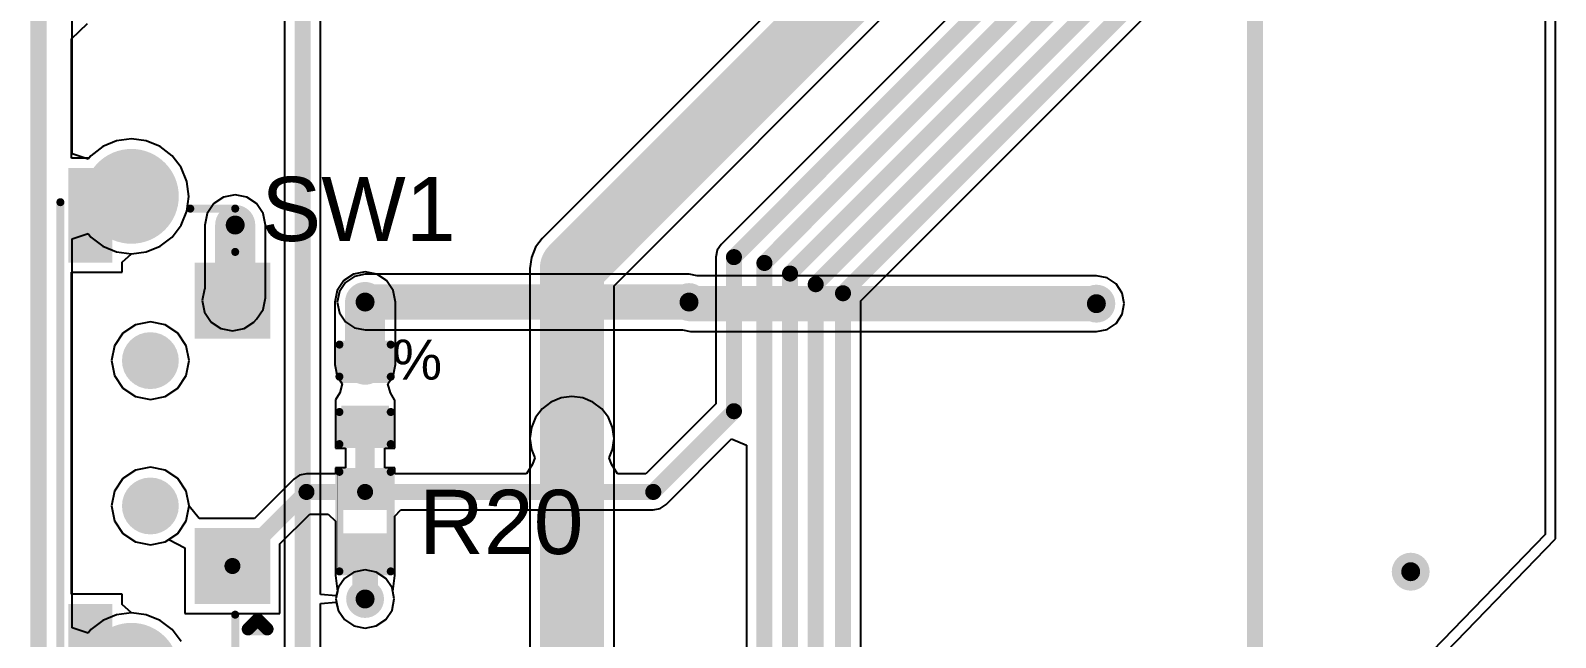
# Model space of a CAD drawing. Header units: millimetres. Extents: x -0.15 to 3.79, y -0.54 to 3.26.
# Drawn here: x -0.153 to 0.798, y 0.812 to 1.19 of the extents above; entities that cross this region are included whole.
import ezdxf

# ---------------------------------------------------------------- set-up
doc = ezdxf.new("R2010")
doc.units = ezdxf.units.MM
doc.header["$MEASUREMENT"] = 0
for name, color, linetype in [('BottomLayer', 5, 'Continuous'), ('BottomSolder', 6, 'Continuous'), ('Mechanical1', 6, 'Continuous'), ('Mechanical2', 216, 'Continuous'), ('MultiLayer', 9, 'Continuous'), ('PadHoleLayer', 156, 'Continuous'), ('TopLayer', 1, 'Continuous'), ('TopOverlay', 2, 'Continuous'), ('TopPaste', 8, 'Continuous'), ('TopSolder', 216, 'Continuous'), ('ViaHoleLayer', 16, 'Continuous')]:
    doc.layers.add(name, color=color, linetype=linetype)
doc.styles.add('Arial', font='', dxfattribs={"height": 0.2})
doc.styles.get('Arial').set_extended_font_data('Arial')

# ---------------------------------------------------------------- blocks, each defined once
blk = doc.blocks.new('YTS_B003_2A_78')
at = {"layer": 'BottomLayer'}
h = blk.add_hatch(color=5, dxfattribs=at)
edge = h.paths.add_edge_path()
edge.add_arc((-0.14764, 0.0187), 0.02953, 0, 360)
h = blk.add_hatch(color=5, dxfattribs=at)
edge = h.paths.add_edge_path()
edge.add_arc((0.14764, 0.0187), 0.02953, 0, 360)
at = {"layer": 'BottomSolder'}
h = blk.add_hatch(color=6, dxfattribs=at)
edge = h.paths.add_edge_path()
edge.add_arc((-0.14764, 0.0187), 0.01575, 0, 360)
h = blk.add_hatch(color=6, dxfattribs=at)
edge = h.paths.add_edge_path()
edge.add_arc((0.14764, 0.0187), 0.01575, 0, 360)
h = blk.add_hatch(color=6, dxfattribs=at)
edge = h.paths.add_edge_path()
edge.add_arc((-0.04528, 0.00689), 0.01772, 0, 360)
h = blk.add_hatch(color=6, dxfattribs=at)
edge = h.paths.add_edge_path()
edge.add_arc((0.04528, 0.00689), 0.01772, 0, 360)
at = {"layer": 'MultiLayer'}
h = blk.add_hatch(color=9, dxfattribs=at)
edge = h.paths.add_edge_path()
edge.add_arc((-0.14764, 0.0187), 0.02953, 0, 360)
h = blk.add_hatch(color=9, dxfattribs=at)
edge = h.paths.add_edge_path()
edge.add_arc((0.14764, 0.0187), 0.02953, 0, 360)
at = {"layer": 'PadHoleLayer'}
h = blk.add_hatch(color=156, dxfattribs=at)
edge = h.paths.add_edge_path()
edge.add_arc((-0.14764, 0.0187), 0.01575, 0, 360)
h = blk.add_hatch(color=156, dxfattribs=at)
edge = h.paths.add_edge_path()
edge.add_arc((0.14764, 0.0187), 0.01575, 0, 360)
h = blk.add_hatch(color=156, dxfattribs=at)
edge = h.paths.add_edge_path()
edge.add_arc((-0.04528, 0.00689), 0.01772, 0, 360)
h = blk.add_hatch(color=156, dxfattribs=at)
edge = h.paths.add_edge_path()
edge.add_arc((0.04528, 0.00689), 0.01772, 0, 360)
at = {"layer": 'TopLayer'}
for points in [[(-0.16535, 0.05807), (-0.1063, 0.05807), (-0.1063, 0.03051), (-0.16535, 0.03051)], [(0.1063, 0.05807), (0.16535, 0.05807), (0.16535, 0.03051), (0.1063, 0.03051)], [(-0.05906, -0.06791), (-0.1063, -0.06791), (-0.1063, -0.02067), (-0.05906, -0.02067)], [(0.05906, -0.02067), (0.1063, -0.02067), (0.1063, -0.06791), (0.05906, -0.06791)]]:
    blk.add_hatch(color=1, dxfattribs=at).paths.add_polyline_path(points)
h = blk.add_hatch(color=1, dxfattribs=at)
edge = h.paths.add_edge_path()
edge.add_arc((-0.14764, 0.0187), 0.02953, 0, 360)
h = blk.add_hatch(color=1, dxfattribs=at)
edge = h.paths.add_edge_path()
edge.add_arc((0.14764, 0.0187), 0.02953, 0, 360)
at = {"layer": 'TopPaste'}
for points in [[(-0.16535, 0.05807), (-0.1063, 0.05807), (-0.1063, 0.03051), (-0.16535, 0.03051)], [(0.1063, 0.05807), (0.16535, 0.05807), (0.16535, 0.03051), (0.1063, 0.03051)], [(-0.05906, -0.06791), (-0.1063, -0.06791), (-0.1063, -0.02067), (-0.05906, -0.02067)], [(0.05906, -0.02067), (0.1063, -0.02067), (0.1063, -0.06791), (0.05906, -0.06791)]]:
    blk.add_hatch(color=8, dxfattribs=at).paths.add_polyline_path(points)
at = {"layer": 'TopSolder'}
for points in [[(-0.16535, 0.05807), (-0.1063, 0.05807), (-0.1063, 0.03051), (-0.16535, 0.03051)], [(0.1063, 0.05807), (0.16535, 0.05807), (0.16535, 0.03051), (0.1063, 0.03051)], [(-0.05906, -0.06791), (-0.1063, -0.06791), (-0.1063, -0.02067), (-0.05906, -0.02067)], [(0.05906, -0.02067), (0.1063, -0.02067), (0.1063, -0.06791), (0.05906, -0.06791)]]:
    blk.add_hatch(color=216, dxfattribs=at).paths.add_polyline_path(points)
h = blk.add_hatch(color=216, dxfattribs=at)
edge = h.paths.add_edge_path()
edge.add_arc((-0.14764, 0.0187), 0.01575, 0, 360)
h = blk.add_hatch(color=216, dxfattribs=at)
edge = h.paths.add_edge_path()
edge.add_arc((0.14764, 0.0187), 0.01575, 0, 360)
h = blk.add_hatch(color=216, dxfattribs=at)
edge = h.paths.add_edge_path()
edge.add_arc((-0.04528, 0.00689), 0.01772, 0, 360)
h = blk.add_hatch(color=216, dxfattribs=at)
edge = h.paths.add_edge_path()
edge.add_arc((0.04528, 0.00689), 0.01772, 0, 360)
at = {"layer": 'TopOverlay'}
for points, const_width in [([(-0.145, 0.063), (0.144, 0.063)], 0.005), ([(-0.14, -0.018), (-0.14, -0.046)], 0.005), ([(0.14, -0.018), (0.14, -0.046)], 0.005), ([(-0.14, -0.046), (-0.113, -0.046)], 0.005), ([(0.113, -0.046), (0.14, -0.046)], 0.005), ([(-0.122, -0.054), (-0.116, -0.06)], 0.00787), ([(-0.122, -0.054), (-0.122, -0.066)], 0.00787), ([(-0.116, -0.06), (-0.122, -0.066)], 0.00787)]:
    blk.add_lwpolyline(points, dxfattribs=dict(at, const_width=const_width))
for points, const_width in [([(-0.14625, 0.063, 1), (-0.14375, 0.063, 1)], 0.0025), ([(0.14275, 0.063, 1), (0.14525, 0.063, 1)], 0.0025), ([(-0.14125, -0.018, 1), (-0.13875, -0.018, 1)], 0.0025), ([(0.13875, -0.018, 1), (0.14125, -0.018, 1)], 0.0025), ([(-0.14125, -0.046, 1), (-0.13875, -0.046, 1)], 0.0025), ([(-0.14125, -0.046, 1), (-0.13875, -0.046, 1)], 0.0025), ([(-0.11425, -0.046, 1), (-0.11175, -0.046, 1)], 0.0025), ([(0.11175, -0.046, 1), (0.11425, -0.046, 1)], 0.0025), ([(0.13875, -0.046, 1), (0.14125, -0.046, 1)], 0.0025), ([(0.13875, -0.046, 1), (0.14125, -0.046, 1)], 0.0025), ([(-0.12397, -0.054, 1), (-0.12003, -0.054, 1)], 0.00394), ([(-0.12397, -0.054, 1), (-0.12003, -0.054, 1)], 0.00394), ([(-0.11797, -0.06, 1), (-0.11403, -0.06, 1)], 0.00394), ([(-0.11797, -0.06, 1), (-0.11403, -0.06, 1)], 0.00394), ([(-0.12397, -0.066, 1), (-0.12003, -0.066, 1)], 0.00394), ([(-0.12397, -0.066, 1), (-0.12003, -0.066, 1)], 0.00394)]:
    blk.add_lwpolyline(points, format="xyb", close=True, dxfattribs=dict(at, const_width=const_width))
blk = doc.blocks.new('R___0402_90')
at = {"layer": 'TopLayer'}
for points in [[(-0.0275, -0.0125), (-0.0275, 0.0125), (-0.0095, 0.0125), (-0.0095, -0.0125)], [(0.0095, -0.0125), (0.0095, 0.0125), (0.0275, 0.0125), (0.0275, -0.0125)]]:
    blk.add_hatch(color=1, dxfattribs=at).paths.add_polyline_path(points)
at = {"layer": 'TopPaste'}
for points in [[(-0.0275, -0.0125), (-0.0275, 0.0125), (-0.0095, 0.0125), (-0.0095, -0.0125)], [(0.0095, -0.0125), (0.0095, 0.0125), (0.0275, 0.0125), (0.0275, -0.0125)]]:
    blk.add_hatch(color=8, dxfattribs=at).paths.add_polyline_path(points)
at = {"layer": 'TopSolder'}
for points in [[(-0.02967, -0.01467), (-0.02967, 0.01467), (-0.00733, 0.01467), (-0.00733, -0.01467)], [(0.00733, -0.01467), (0.00733, 0.01467), (0.02967, 0.01467), (0.02967, -0.01467)]]:
    blk.add_hatch(color=216, dxfattribs=at).paths.add_polyline_path(points)
at = {"layer": 'TopOverlay'}
for points, const_width in [([(-0.031, -0.016), (-0.031, 0.016)], 0.005), ([(0.031, 0.016), (-0.031, 0.016)], 0.005), ([(0.031, -0.016), (0.031, 0.016)], 0.005), ([(0.031, -0.016), (-0.031, -0.016)], 0.005), ([(0.032, -0.017), (-0.032, -0.017)], 0.000127)]:
    blk.add_lwpolyline(points, dxfattribs=dict(at, const_width=const_width))
for points, const_width in [([(-0.03225, 0.016, 1), (-0.02975, 0.016, 1)], 0.0025), ([(-0.03225, 0.016, 1), (-0.02975, 0.016, 1)], 0.0025), ([(0.02975, 0.016, 1), (0.03225, 0.016, 1)], 0.0025), ([(0.02975, 0.016, 1), (0.03225, 0.016, 1)], 0.0025), ([(-0.03225, -0.016, 1), (-0.02975, -0.016, 1)], 0.0025), ([(-0.03225, -0.016, 1), (-0.02975, -0.016, 1)], 0.0025), ([(-0.03203, -0.017, 1), (-0.03197, -0.017, 1)], 0.0000635), ([(0.02975, -0.016, 1), (0.03225, -0.016, 1)], 0.0025), ([(0.02975, -0.016, 1), (0.03225, -0.016, 1)], 0.0025), ([(0.03197, -0.017, 1), (0.03203, -0.017, 1)], 0.0000635)]:
    blk.add_lwpolyline(points, format="xyb", close=True, dxfattribs=dict(at, const_width=const_width))
blk = doc.blocks.new('C___0402_158')
at = {"layer": 'TopLayer'}
for points in [[(-0.0275, -0.0125), (-0.0275, 0.0125), (-0.0095, 0.0125), (-0.0095, -0.0125)], [(0.0095, -0.0125), (0.0095, 0.0125), (0.0275, 0.0125), (0.0275, -0.0125)]]:
    blk.add_hatch(color=1, dxfattribs=at).paths.add_polyline_path(points)
at = {"layer": 'TopPaste'}
for points in [[(-0.0275, -0.0125), (-0.0275, 0.0125), (-0.0095, 0.0125), (-0.0095, -0.0125)], [(0.0095, -0.0125), (0.0095, 0.0125), (0.0275, 0.0125), (0.0275, -0.0125)]]:
    blk.add_hatch(color=8, dxfattribs=at).paths.add_polyline_path(points)
at = {"layer": 'TopSolder'}
for points in [[(-0.02986, -0.01486), (-0.02986, 0.01486), (-0.00714, 0.01486), (-0.00714, -0.01486)], [(0.00714, -0.01486), (0.00714, 0.01486), (0.02986, 0.01486), (0.02986, -0.01486)]]:
    blk.add_hatch(color=216, dxfattribs=at).paths.add_polyline_path(points)
at = {"layer": 'TopOverlay', "const_width": 0.005}
for points in [[(-0.031, 0.016), (-0.031, -0.016)], [(-0.031, 0.016), (-0.011, 0.016)], [(0.011, 0.016), (0.031, 0.016)], [(0.031, 0.016), (0.031, -0.016)], [(-0.031, -0.016), (-0.011, -0.016)], [(0.011, -0.016), (0.031, -0.016)]]:
    blk.add_lwpolyline(points, dxfattribs=at)
at = {"layer": 'TopOverlay', "const_width": 0.0025}
for points in [[(-0.03225, 0.016, 1), (-0.02975, 0.016, 1)], [(-0.03225, 0.016, 1), (-0.02975, 0.016, 1)], [(-0.01225, 0.016, 1), (-0.00975, 0.016, 1)], [(0.00975, 0.016, 1), (0.01225, 0.016, 1)], [(0.02975, 0.016, 1), (0.03225, 0.016, 1)], [(0.02975, 0.016, 1), (0.03225, 0.016, 1)], [(-0.03225, -0.016, 1), (-0.02975, -0.016, 1)], [(-0.03225, -0.016, 1), (-0.02975, -0.016, 1)], [(-0.01225, -0.016, 1), (-0.00975, -0.016, 1)], [(0.00975, -0.016, 1), (0.01225, -0.016, 1)], [(0.02975, -0.016, 1), (0.03225, -0.016, 1)], [(0.02975, -0.016, 1), (0.03225, -0.016, 1)]]:
    blk.add_lwpolyline(points, format="xyb", close=True, dxfattribs=at)

msp = doc.modelspace()

# ---------------------------------------------------------------- hatches: boundary and pattern name
at = {"layer": 'BottomLayer'}
h = msp.add_hatch(color=5, dxfattribs=at)
edge = h.paths.add_edge_path()
edge.add_arc((-0.025, 1.069), 0.01181, 0, 360)
h = msp.add_hatch(color=5, dxfattribs=at)
edge = h.paths.add_edge_path()
edge.add_arc((0.056, 1.021), 0.01181, 0, 360)
h = msp.add_hatch(color=5, dxfattribs=at)
edge = h.paths.add_edge_path()
edge.add_arc((0.258, 1.021), 0.01181, 0, 360)
h = msp.add_hatch(color=5, dxfattribs=at)
edge = h.paths.add_edge_path()
edge.add_arc((0.512, 1.02), 0.01181, 0, 360)
h = msp.add_hatch(color=5, dxfattribs=at)
edge = h.paths.add_edge_path()
edge.add_arc((0.185, 0.936), 0.01575, 0, 360)
h = msp.add_hatch(color=5, dxfattribs=at)
edge = h.paths.add_edge_path()
edge.add_arc((0.708, 0.853), 0.01181, 0, 360)
h = msp.add_hatch(color=5, dxfattribs=at)
edge = h.paths.add_edge_path()
edge.add_arc((0.056, 0.836), 0.01181, 0, 360)
at = {"layer": 'BottomSolder'}
h = msp.add_hatch(color=6, dxfattribs=at)
edge = h.paths.add_edge_path()
edge.add_arc((-0.025, 1.069), 0.00591, 0, 360)
h = msp.add_hatch(color=6, dxfattribs=at)
edge = h.paths.add_edge_path()
edge.add_arc((0.056, 1.021), 0.00591, 0, 360)
h = msp.add_hatch(color=6, dxfattribs=at)
edge = h.paths.add_edge_path()
edge.add_arc((0.258, 1.021), 0.00591, 0, 360)
h = msp.add_hatch(color=6, dxfattribs=at)
edge = h.paths.add_edge_path()
edge.add_arc((0.512, 1.02), 0.00591, 0, 360)
h = msp.add_hatch(color=6, dxfattribs=at)
edge = h.paths.add_edge_path()
edge.add_arc((0.185, 0.936), 0.00787, 0, 360)
h = msp.add_hatch(color=6, dxfattribs=at)
edge = h.paths.add_edge_path()
edge.add_arc((0.708, 0.853), 0.00591, 0, 360)
h = msp.add_hatch(color=6, dxfattribs=at)
edge = h.paths.add_edge_path()
edge.add_arc((0.056, 0.836), 0.00591, 0, 360)
at = {"layer": 'TopLayer'}
h = msp.add_hatch(color=1, dxfattribs=at)
edge = h.paths.add_edge_path()
edge.add_arc((-0.025, 1.069), 0.01181, 0, 360)
h = msp.add_hatch(color=1, dxfattribs=at)
edge = h.paths.add_edge_path()
edge.add_arc((0.056, 1.021), 0.01181, 0, 360)
h = msp.add_hatch(color=1, dxfattribs=at)
edge = h.paths.add_edge_path()
edge.add_arc((0.258, 1.021), 0.01181, 0, 360)
h = msp.add_hatch(color=1, dxfattribs=at)
edge = h.paths.add_edge_path()
edge.add_arc((0.512, 1.02), 0.01181, 0, 360)
h = msp.add_hatch(color=1, dxfattribs=at)
edge = h.paths.add_edge_path()
edge.add_arc((0.185, 0.936), 0.01575, 0, 360)
h = msp.add_hatch(color=1, dxfattribs=at)
edge = h.paths.add_edge_path()
edge.add_arc((0.708, 0.853), 0.01181, 0, 360)
h = msp.add_hatch(color=1, dxfattribs=at)
edge = h.paths.add_edge_path()
edge.add_arc((0.056, 0.836), 0.01181, 0, 360)
at = {"layer": 'TopSolder'}
h = msp.add_hatch(color=216, dxfattribs=at)
edge = h.paths.add_edge_path()
edge.add_arc((-0.025, 1.069), 0.00591, 0, 360)
h = msp.add_hatch(color=216, dxfattribs=at)
edge = h.paths.add_edge_path()
edge.add_arc((0.056, 1.021), 0.00591, 0, 360)
h = msp.add_hatch(color=216, dxfattribs=at)
edge = h.paths.add_edge_path()
edge.add_arc((0.258, 1.021), 0.00591, 0, 360)
h = msp.add_hatch(color=216, dxfattribs=at)
edge = h.paths.add_edge_path()
edge.add_arc((0.512, 1.02), 0.00591, 0, 360)
h = msp.add_hatch(color=216, dxfattribs=at)
edge = h.paths.add_edge_path()
edge.add_arc((0.185, 0.936), 0.00787, 0, 360)
h = msp.add_hatch(color=216, dxfattribs=at)
edge = h.paths.add_edge_path()
edge.add_arc((0.708, 0.853), 0.00591, 0, 360)
h = msp.add_hatch(color=216, dxfattribs=at)
edge = h.paths.add_edge_path()
edge.add_arc((0.056, 0.836), 0.00591, 0, 360)
at = {"layer": 'ViaHoleLayer'}
h = msp.add_hatch(color=16, dxfattribs=at)
edge = h.paths.add_edge_path()
edge.add_arc((-0.025, 1.069), 0.00591, 0, 360)
h = msp.add_hatch(color=16, dxfattribs=at)
edge = h.paths.add_edge_path()
edge.add_arc((0.056, 1.021), 0.00591, 0, 360)
h = msp.add_hatch(color=16, dxfattribs=at)
edge = h.paths.add_edge_path()
edge.add_arc((0.258, 1.021), 0.00591, 0, 360)
h = msp.add_hatch(color=16, dxfattribs=at)
edge = h.paths.add_edge_path()
edge.add_arc((0.512, 1.02), 0.00591, 0, 360)
h = msp.add_hatch(color=16, dxfattribs=at)
edge = h.paths.add_edge_path()
edge.add_arc((0.185, 0.936), 0.00787, 0, 360)
h = msp.add_hatch(color=16, dxfattribs=at)
edge = h.paths.add_edge_path()
edge.add_arc((0.708, 0.853), 0.00591, 0, 360)
h = msp.add_hatch(color=16, dxfattribs=at)
edge = h.paths.add_edge_path()
edge.add_arc((0.056, 0.836), 0.00591, 0, 360)

# ---------------------------------------------------------------- linework, layer by layer
at = {"layer": 'BottomLayer'}
for p, q in [((0.7918, 1.70629), (0.7918, 0.87608)), ((0.79829, 0.87345), (0.79829, 1.70629)), ((0.00578, 1.671), (0.00578, 0.79165)), ((0.02822, 0.83887), (0.02822, 1.41838)), ((-0.12675, 1.11336), (-0.12675, 1.41683)), ((-0.0897, 1.1227), (-0.09897, 1.12148)), ((-0.08042, 1.12148), (-0.0897, 1.1227)), ((-0.11675, 1.10997), (-0.12675, 1.11336)), ((-0.10762, 1.1179), (-0.11504, 1.1122)), ((-0.09897, 1.12148), (-0.10762, 1.1179)), ((-0.07178, 1.1179), (-0.08042, 1.12148)), ((-0.06436, 1.1122), (-0.07178, 1.1179)), ((-0.11504, 1.1122), (-0.11675, 1.10997)), ((-0.05867, 1.10478), (-0.06436, 1.1122)), ((-0.05509, 1.09614), (-0.05867, 1.10478)), ((-0.05386, 1.08687), (-0.05509, 1.09614)), ((-0.05509, 1.07759), (-0.05386, 1.08687)), ((-0.05867, 1.06895), (-0.05509, 1.07759)), ((-0.06436, 1.06153), (-0.05867, 1.06895)), ((-0.12675, 1.06037), (-0.11675, 1.06376)), ((-0.12675, 0.81809), (-0.12675, 1.06037)), ((-0.11675, 1.06376), (-0.11504, 1.06153)), ((-0.11504, 1.06153), (-0.10762, 1.05583)), ((-0.10762, 1.05583), (-0.09897, 1.05225)), ((-0.08042, 1.05225), (-0.07178, 1.05583)), ((-0.07178, 1.05583), (-0.06436, 1.06153)), ((-0.09897, 1.05225), (-0.0897, 1.05103)), ((-0.0897, 1.05103), (-0.08042, 1.05225)), ((0.04937, 1.03701), (0.04374, 1.03326)), ((0.056, 1.03833), (0.04937, 1.03701)), ((0.258, 1.03833), (0.056, 1.03833)), ((0.26303, 1.03733), (0.258, 1.03833)), ((0.512, 1.03733), (0.26303, 1.03733)), ((0.51863, 1.03601), (0.512, 1.03733)), ((0.03999, 1.02763), (0.03867, 1.021)), ((0.04374, 1.03326), (0.03999, 1.02763)), ((0.52426, 1.03226), (0.51863, 1.03601)), ((0.52801, 1.02663), (0.52426, 1.03226)), ((0.03867, 1.021), (0.03999, 1.01437)), ((0.52933, 1.02), (0.52801, 1.02663)), ((0.52801, 1.01337), (0.52933, 1.02)), ((-0.07789, 1.00869), (-0.08714, 1.00684)), ((-0.06863, 1.00684), (-0.07789, 1.00869)), ((0.03999, 1.01437), (0.04374, 1.00874)), ((0.04374, 1.00874), (0.04937, 1.00499)), ((0.52426, 1.00774), (0.52801, 1.01337)), ((-0.09499, 1.0016), (-0.10023, 0.99376)), ((-0.08714, 1.00684), (-0.09499, 1.0016)), ((-0.06079, 1.0016), (-0.06863, 1.00684)), ((-0.05555, 0.99376), (-0.06079, 1.0016)), ((0.04937, 1.00499), (0.056, 1.00367)), ((0.056, 1.00367), (0.25397, 1.00367)), ((0.25397, 1.00367), (0.259, 1.00267)), ((0.259, 1.00267), (0.512, 1.00267)), ((0.512, 1.00267), (0.51863, 1.00399)), ((0.51863, 1.00399), (0.52426, 1.00774)), ((-0.10023, 0.99376), (-0.10207, 0.9845)), ((-0.05371, 0.9845), (-0.05555, 0.99376)), ((-0.10207, 0.9845), (-0.10023, 0.97525)), ((-0.05555, 0.97525), (-0.05371, 0.9845)), ((-0.10023, 0.97525), (-0.09499, 0.96741)), ((-0.06079, 0.96741), (-0.05555, 0.97525)), ((-0.09499, 0.96741), (-0.08714, 0.96216)), ((-0.08714, 0.96216), (-0.07789, 0.96032)), ((-0.07789, 0.96032), (-0.06863, 0.96216)), ((-0.06863, 0.96216), (-0.06079, 0.96741)), ((0.17821, 0.96133), (0.17189, 0.95871)), ((0.185, 0.96222), (0.17821, 0.96133)), ((0.19179, 0.96133), (0.185, 0.96222)), ((0.19811, 0.95871), (0.19179, 0.96133)), ((0.16646, 0.95454), (0.16229, 0.94911)), ((0.17189, 0.95871), (0.16646, 0.95454)), ((0.20354, 0.95454), (0.19811, 0.95871)), ((0.20771, 0.94911), (0.20354, 0.95454)), ((0.15967, 0.94279), (0.15878, 0.936)), ((0.16229, 0.94911), (0.15967, 0.94279)), ((0.21033, 0.94279), (0.20771, 0.94911)), ((0.21122, 0.936), (0.21033, 0.94279)), ((0.15878, 0.936), (0.15878, 0.58886)), ((0.21122, 0.578), (0.21122, 0.936)), ((-0.08714, 0.91629), (-0.09499, 0.91105)), ((-0.07789, 0.91813), (-0.08714, 0.91629)), ((-0.06863, 0.91629), (-0.07789, 0.91813)), ((-0.06079, 0.91105), (-0.06863, 0.91629)), ((-0.09499, 0.91105), (-0.10023, 0.90321)), ((-0.05555, 0.90321), (-0.06079, 0.91105)), ((-0.10023, 0.90321), (-0.10207, 0.89395)), ((-0.10207, 0.89395), (-0.10023, 0.8847)), ((-0.05371, 0.89395), (-0.05555, 0.90321)), ((-0.05555, 0.8847), (-0.05371, 0.89395)), ((-0.10023, 0.8847), (-0.09499, 0.87685)), ((-0.06079, 0.87685), (-0.05555, 0.8847)), ((-0.09499, 0.87685), (-0.08714, 0.87161)), ((-0.06863, 0.87161), (-0.06079, 0.87685)), ((0.7918, 0.87608), (0.63034, 0.70972)), ((-0.08714, 0.87161), (-0.07789, 0.86977)), ((-0.07789, 0.86977), (-0.06863, 0.87161)), ((0.635, 0.7052), (0.79829, 0.87345)), ((0.04316, 0.84884), (0.03951, 0.84338)), ((0.04905, 0.85278), (0.04316, 0.84884)), ((0.056, 0.85416), (0.04905, 0.85278)), ((0.06295, 0.85278), (0.056, 0.85416)), ((0.06884, 0.84884), (0.06295, 0.85278)), ((0.07278, 0.84295), (0.06884, 0.84884)), ((0.03793, 0.83792), (0.02822, 0.83887)), ((0.03898, 0.84201), (0.03793, 0.83792)), ((0.03922, 0.84295), (0.03898, 0.84201)), ((0.03951, 0.84338), (0.03922, 0.84295)), ((0.07416, 0.836), (0.07278, 0.84295)), ((-0.0897, 0.82742), (-0.09897, 0.8262)), ((-0.08042, 0.8262), (-0.0897, 0.82742)), ((0.02822, 0.83313), (0.03793, 0.83408)), ((0.02822, 0.787), (0.02822, 0.83313)), ((0.03793, 0.83408), (0.03896, 0.83007)), ((0.03896, 0.83007), (0.03922, 0.82905)), ((0.03922, 0.82905), (0.03944, 0.82872)), ((0.03944, 0.82872), (0.04316, 0.82316)), ((0.06884, 0.82316), (0.07278, 0.82905)), ((0.07278, 0.82905), (0.07416, 0.836)), ((-0.11675, 0.81469), (-0.12675, 0.81809)), ((-0.10762, 0.82262), (-0.11504, 0.81693)), ((-0.09897, 0.8262), (-0.10762, 0.82262)), ((-0.07178, 0.82262), (-0.08042, 0.8262)), ((-0.06436, 0.81693), (-0.07178, 0.82262)), ((0.04316, 0.82316), (0.04905, 0.81922)), ((0.04905, 0.81922), (0.056, 0.81784)), ((0.056, 0.81784), (0.06295, 0.81922)), ((0.06295, 0.81922), (0.06884, 0.82316)), ((-0.11504, 0.81693), (-0.11675, 0.81469)), ((-0.05867, 0.80951), (-0.06436, 0.81693))]:
    msp.add_line(p, q, dxfattribs=at)
for points, const_width in [([(0.017, 0.787), (0.017, 1.671)], 0.01), ([(0.056, 1.021), (0.258, 1.021)], 0.022), ([(0.259, 1.02), (0.512, 1.02)], 0.022), ([(0.185, 0.578), (0.185, 0.936)], 0.04)]:
    msp.add_lwpolyline(points, dxfattribs=dict(at, const_width=const_width))
for points, const_width in [([(0.0505, 1.021, 1), (0.0615, 1.021, 1)], 0.011), ([(0.2525, 1.021, 1), (0.2635, 1.021, 1)], 0.011), ([(0.2535, 1.02, 1), (0.2645, 1.02, 1)], 0.011), ([(0.5065, 1.02, 1), (0.5175, 1.02, 1)], 0.011), ([(0.175, 0.936, 1), (0.195, 0.936, 1)], 0.02)]:
    msp.add_lwpolyline(points, format="xyb", close=True, dxfattribs=dict(at, const_width=const_width))
at = {"layer": 'Mechanical1', "const_width": 0.01}
msp.add_lwpolyline([(0.611, -0.534), (0.611, 1.501)], dxfattribs=at)
msp.add_lwpolyline([(0.611, -0.534), (0.611, 1.501)], dxfattribs=at)
at = {"layer": 'Mechanical2', "const_width": 0.01}
msp.add_lwpolyline([(-0.14764, -0.49213), (-0.14764, 2.97244)], dxfattribs=at)
at = {"layer": 'TopLayer'}
for p, q in [((0.79829, 0.87345), (0.79829, 1.70629)), ((0.7918, 1.6938), (0.7918, 0.87608)), ((0.62078, 1.51486), (0.16646, 1.06054)), ((0.21122, 1.03114), (0.66554, 1.48546)), ((0.68378, 1.46265), (0.27807, 1.05693)), ((0.36522, 1.02184), (0.76893, 1.42556)), ((-0.127, 1.18492), (-0.117, 1.19451)), ((-0.127, 1.11058), (-0.127, 1.18492)), ((-0.0897, 1.1227), (-0.09897, 1.12148)), ((-0.08042, 1.12148), (-0.0897, 1.1227)), ((-0.10762, 1.1179), (-0.11504, 1.1122)), ((-0.09897, 1.12148), (-0.10762, 1.1179)), ((-0.07178, 1.1179), (-0.08042, 1.12148)), ((-0.06436, 1.1122), (-0.07178, 1.1179)), ((-0.11628, 1.11058), (-0.127, 1.11058)), ((-0.11504, 1.1122), (-0.11628, 1.11058)), ((-0.05867, 1.10478), (-0.06436, 1.1122)), ((-0.05509, 1.09614), (-0.05867, 1.10478)), ((-0.05386, 1.08687), (-0.05509, 1.09614)), ((-0.05509, 1.07759), (-0.05386, 1.08687)), ((-0.03222, 1.08643), (-0.03834, 1.08234)), ((-0.025, 1.08786), (-0.03222, 1.08643)), ((-0.01778, 1.08643), (-0.025, 1.08786)), ((-0.01166, 1.08234), (-0.01778, 1.08643)), ((-0.05867, 1.06895), (-0.05509, 1.07759)), ((-0.04243, 1.07622), (-0.04386, 1.069)), ((-0.03834, 1.08234), (-0.04243, 1.07622)), ((-0.00757, 1.07622), (-0.01166, 1.08234)), ((-0.00614, 1.069), (-0.00757, 1.07622)), ((-0.06436, 1.06153), (-0.05867, 1.06895)), ((-0.04386, 1.069), (-0.04386, 1.02953)), ((-0.00614, 1.02361), (-0.00614, 1.069)), ((-0.08042, 1.05225), (-0.07178, 1.05583)), ((-0.07178, 1.05583), (-0.06436, 1.06153)), ((0.16646, 1.06054), (0.16229, 1.05511)), ((0.27807, 1.05693), (0.27564, 1.05329)), ((-0.09551, 1.04594), (-0.0897, 1.05103)), ((-0.0897, 1.05103), (-0.08042, 1.05225)), ((0.15967, 1.04879), (0.15878, 1.042)), ((0.16229, 1.05511), (0.15967, 1.04879)), ((0.27564, 1.05329), (0.27478, 1.049)), ((0.27478, 1.049), (0.27478, 1.049)), ((0.27478, 1.049), (0.27478, 0.95765)), ((-0.127, 0.83893), (-0.127, 1.03953)), ((-0.127, 1.03953), (-0.09551, 1.03953)), ((-0.09551, 1.03953), (-0.09551, 1.04594)), ((0.04878, 1.03843), (0.04266, 1.03434)), ((0.056, 1.03986), (0.04878, 1.03843)), ((0.06322, 1.03843), (0.056, 1.03986)), ((0.06934, 1.03434), (0.06322, 1.03843)), ((0.15878, 1.042), (0.15878, 1.042)), ((0.15878, 1.042), (0.15878, 0.936)), ((-0.04413, 1.02912), (-0.04557, 1.02191)), ((-0.04386, 1.02953), (-0.04413, 1.02912)), ((0.03857, 1.02822), (0.03714, 1.021)), ((0.04266, 1.03434), (0.03857, 1.02822)), ((0.07343, 1.02822), (0.06934, 1.03434)), ((0.07486, 1.021), (0.07343, 1.02822)), ((0.21122, 0.936), (0.21122, 1.03114)), ((-0.04557, 1.02191), (-0.04413, 1.01469)), ((-0.00757, 1.01639), (-0.00614, 1.02361)), ((0.03714, 1.021), (0.03714, 0.982)), ((0.07486, 0.982), (0.07486, 1.021)), ((0.36522, -0.084), (0.36522, 1.02184)), ((-0.07789, 1.00869), (-0.08714, 1.00684)), ((-0.06863, 1.00684), (-0.07789, 1.00869)), ((-0.04413, 1.01469), (-0.04004, 1.00857)), ((-0.04004, 1.00857), (-0.03393, 1.00448)), ((-0.01949, 1.00448), (-0.01337, 1.00857)), ((-0.01337, 1.00857), (-0.01166, 1.01027)), ((-0.01166, 1.01027), (-0.00757, 1.01639)), ((-0.09499, 1.0016), (-0.10023, 0.99376)), ((-0.08714, 1.00684), (-0.09499, 1.0016)), ((-0.06079, 1.0016), (-0.06863, 1.00684)), ((-0.05555, 0.99376), (-0.06079, 1.0016)), ((-0.03393, 1.00448), (-0.02671, 1.00304)), ((-0.02671, 1.00304), (-0.01949, 1.00448)), ((-0.10023, 0.99376), (-0.10207, 0.9845)), ((-0.05371, 0.9845), (-0.05555, 0.99376)), ((-0.10207, 0.9845), (-0.10023, 0.97525)), ((-0.05555, 0.97525), (-0.05371, 0.9845)), ((0.03714, 0.982), (0.03857, 0.97478)), ((0.07343, 0.97478), (0.07486, 0.982)), ((-0.10023, 0.97525), (-0.09499, 0.96741)), ((-0.06079, 0.96741), (-0.05555, 0.97525)), ((0.03857, 0.97478), (0.04177, 0.97)), ((0.04177, 0.97), (0.04025, 0.9645)), ((0.07023, 0.97), (0.07343, 0.97478)), ((0.07175, 0.9645), (0.07023, 0.97)), ((-0.09499, 0.96741), (-0.08714, 0.96216)), ((-0.08714, 0.96216), (-0.07789, 0.96032)), ((-0.07789, 0.96032), (-0.06863, 0.96216)), ((-0.06863, 0.96216), (-0.06079, 0.96741)), ((0.04025, 0.9645), (0.03763, 0.96)), ((0.07437, 0.96), (0.07175, 0.9645)), ((0.03763, 0.96), (0.0375, 0.96)), ((0.0375, 0.96), (0.0375, 0.93)), ((0.0745, 0.96), (0.07437, 0.96)), ((0.0745, 0.93), (0.0745, 0.96)), ((0.27478, 0.95765), (0.23106, 0.91392)), ((0.15878, 0.936), (0.15967, 0.92921)), ((0.21033, 0.92921), (0.21122, 0.936)), ((0.24364, 0.89477), (0.28455, 0.93568)), ((0.28455, 0.93568), (0.29378, 0.93186)), ((0.0375, 0.93), (0.04376, 0.93)), ((0.04376, 0.93), (0.04376, 0.9177)), ((0.06824, 0.9177), (0.06824, 0.93)), ((0.06824, 0.93), (0.0745, 0.93)), ((0.15967, 0.92921), (0.16186, 0.92392)), ((0.16186, 0.92392), (0.16039, 0.91991)), ((0.20814, 0.92392), (0.21033, 0.92921)), ((0.20961, 0.91991), (0.20814, 0.92392)), ((0.29378, 0.93186), (0.29378, 0.77965)), ((-0.08714, 0.91629), (-0.09499, 0.91105)), ((-0.07789, 0.91813), (-0.08714, 0.91629)), ((-0.06863, 0.91629), (-0.07789, 0.91813)), ((-0.06079, 0.91105), (-0.06863, 0.91629)), ((0.01515, 0.91307), (0.01152, 0.91064)), ((0.01945, 0.91392), (0.01515, 0.91307)), ((0.0375, 0.91392), (0.01945, 0.91392)), ((0.04376, 0.9177), (0.0375, 0.9177)), ((0.0375, 0.9177), (0.0375, 0.91392)), ((0.0745, 0.9177), (0.06824, 0.9177)), ((0.0745, 0.91392), (0.0745, 0.9177)), ((0.15657, 0.91392), (0.0745, 0.91392)), ((0.16039, 0.91991), (0.15657, 0.91392)), ((0.21343, 0.91392), (0.20961, 0.91991)), ((0.23106, 0.91392), (0.21343, 0.91392)), ((-0.09499, 0.91105), (-0.10023, 0.90321)), ((-0.05555, 0.90321), (-0.06079, 0.91105)), ((0.01152, 0.91063), (-0.01295, 0.88617)), ((0.01152, 0.91064), (0.01152, 0.91063)), ((-0.10023, 0.90321), (-0.10207, 0.89395)), ((-0.10207, 0.89395), (-0.10023, 0.8847)), ((-0.05371, 0.89395), (-0.05555, 0.90321)), ((-0.05372, 0.8939), (-0.05371, 0.89395)), ((-0.04737, 0.88617), (-0.05372, 0.8939)), ((0.24, 0.89234), (0.24364, 0.89477)), ((-0.10023, 0.8847), (-0.09499, 0.87685)), ((-0.01295, 0.88617), (-0.04737, 0.88617)), ((0.00292, 0.87031), (0.0215, 0.8889)), ((0.0215, 0.8889), (0.03302, 0.8889)), ((0.03302, 0.8889), (0.0375, 0.88442)), ((0.0375, 0.88442), (0.0375, 0.8807)), ((0.0745, 0.8877), (0.07828, 0.89149)), ((0.0745, 0.8777), (0.0745, 0.8877)), ((0.07828, 0.89149), (0.2357, 0.89149)), ((0.2357, 0.89149), (0.24, 0.89234)), ((0.2357, 0.89149), (0.2357, 0.89149)), ((-0.09499, 0.87685), (-0.08714, 0.87161)), ((0.0375, 0.8807), (0.0375, 0.8777)), ((0.0375, 0.8777), (0.0375, 0.8507)), ((0.0745, 0.8507), (0.0745, 0.8777)), ((0.7918, 0.87608), (0.63034, 0.70972)), ((-0.08714, 0.87161), (-0.07789, 0.86977)), ((-0.07789, 0.86977), (-0.06863, 0.87161)), ((-0.06863, 0.87161), (-0.06633, 0.87315)), ((-0.06633, 0.87315), (-0.05633, 0.86781)), ((-0.05633, 0.86781), (-0.05633, 0.82693)), ((0.00292, 0.82693), (0.00292, 0.87031)), ((0.635, 0.7052), (0.79829, 0.87345)), ((0.0375, 0.8507), (0.0375, 0.8507)), ((0.0375, 0.8507), (0.03878, 0.8407)), ((0.07322, 0.8407), (0.0745, 0.8507)), ((0.0745, 0.8507), (0.0745, 0.8507)), ((-0.09551, 0.83893), (-0.127, 0.83893)), ((-0.09551, 0.83252), (-0.09551, 0.83893)), ((0.03878, 0.8407), (0.03784, 0.836)), ((0.07416, 0.836), (0.07322, 0.8407)), ((-0.0897, 0.82742), (-0.09551, 0.83252)), ((-0.08042, 0.8262), (-0.0897, 0.82742)), ((0.03784, 0.836), (0.03922, 0.82905)), ((0.03922, 0.82905), (0.04316, 0.82316)), ((0.06884, 0.82316), (0.07278, 0.82905)), ((0.07278, 0.82905), (0.07416, 0.836)), ((-0.07178, 0.82262), (-0.08042, 0.8262)), ((-0.06436, 0.81693), (-0.07178, 0.82262)), ((-0.05633, 0.82693), (0.00292, 0.82693)), ((0.04316, 0.82316), (0.04905, 0.81922)), ((0.04905, 0.81922), (0.056, 0.81784)), ((0.056, 0.81784), (0.06295, 0.81922)), ((0.06295, 0.81922), (0.06884, 0.82316)), ((-0.05867, 0.80951), (-0.06436, 0.81693))]:
    msp.add_line(p, q, dxfattribs=at)
for points, const_width in [([(0.185, 1.042), (0.647, 1.504)], 0.04), ([(0.286, 1.049), (0.695, 1.458)], 0.01), ([(0.305, 1.04537), (0.711, 1.45137)], 0.01), ([(0.321, 1.03875), (0.727, 1.44475)], 0.01), ([(0.337, 1.03212), (0.744, 1.43912)], 0.01), ([(0.354, 1.02649), (0.761, 1.43349)], 0.01), ([(-0.025, 1.02361), (-0.025, 1.069)], 0.025), ([(0.185, 0.936), (0.185, 1.042)], 0.04), ([(0.286, 0.953), (0.286, 1.049)], 0.01), ([(0.305, 0.775), (0.305, 1.04537)], 0.01), ([(0.321, 0.679), (0.321, 1.03875)], 0.01), ([(0.337, -0.288), (0.337, 1.03212)], 0.01), ([(-0.02671, 1.02191), (-0.025, 1.02361)], 0.025), ([(0.056, 0.982), (0.056, 1.021)], 0.025), ([(0.354, -0.278), (0.354, 1.02649)], 0.01), ([(0.056, 0.9027), (0.056, 0.945)], 0.012), ([(0.2357, 0.9027), (0.286, 0.953)], 0.01), ([(-0.02671, 0.85655), (0.01945, 0.9027)], 0.01), ([(0.01945, 0.9027), (0.056, 0.9027)], 0.01), ([(0.056, 0.9027), (0.2357, 0.9027)], 0.01), ([(0.056, 0.836), (0.056, 0.8657)], 0.016)]:
    msp.add_lwpolyline(points, dxfattribs=dict(at, const_width=const_width))
for points, const_width in [([(-0.03125, 1.069, 1), (-0.01875, 1.069, 1)], 0.0125), ([(0.175, 1.042, 1), (0.195, 1.042, 1)], 0.02), ([(0.175, 1.042, 1), (0.195, 1.042, 1)], 0.02), ([(0.2835, 1.049, 1), (0.2885, 1.049, 1)], 0.005), ([(0.2835, 1.049, 1), (0.2885, 1.049, 1)], 0.005), ([(0.3025, 1.04537, 1), (0.3075, 1.04537, 1)], 0.005), ([(0.3025, 1.04537, 1), (0.3075, 1.04537, 1)], 0.005), ([(0.3185, 1.03875, 1), (0.3235, 1.03875, 1)], 0.005), ([(0.3185, 1.03875, 1), (0.3235, 1.03875, 1)], 0.005), ([(0.3345, 1.03212, 1), (0.3395, 1.03212, 1)], 0.005), ([(0.3345, 1.03212, 1), (0.3395, 1.03212, 1)], 0.005), ([(-0.03296, 1.02191, 1), (-0.02046, 1.02191, 1)], 0.0125), ([(-0.03125, 1.02361, 1), (-0.01875, 1.02361, 1)], 0.0125), ([(-0.03125, 1.02361, 1), (-0.01875, 1.02361, 1)], 0.0125), ([(0.04975, 1.021, 1), (0.06225, 1.021, 1)], 0.0125), ([(0.3515, 1.02649, 1), (0.3565, 1.02649, 1)], 0.005), ([(0.3515, 1.02649, 1), (0.3565, 1.02649, 1)], 0.005), ([(0.04975, 0.982, 1), (0.06225, 0.982, 1)], 0.0125), ([(0.053, 0.945, 1), (0.059, 0.945, 1)], 0.006), ([(0.175, 0.936, 1), (0.195, 0.936, 1)], 0.02), ([(0.2835, 0.953, 1), (0.2885, 0.953, 1)], 0.005), ([(0.2835, 0.953, 1), (0.2885, 0.953, 1)], 0.005), ([(0.01695, 0.9027, 1), (0.02195, 0.9027, 1)], 0.005), ([(0.01695, 0.9027, 1), (0.02195, 0.9027, 1)], 0.005), ([(0.053, 0.9027, 1), (0.059, 0.9027, 1)], 0.006), ([(0.0535, 0.9027, 1), (0.0585, 0.9027, 1)], 0.005), ([(0.0535, 0.9027, 1), (0.0585, 0.9027, 1)], 0.005), ([(0.2332, 0.9027, 1), (0.2382, 0.9027, 1)], 0.005), ([(0.2332, 0.9027, 1), (0.2382, 0.9027, 1)], 0.005), ([(0.052, 0.8657, 1), (0.06, 0.8657, 1)], 0.008), ([(-0.02921, 0.85655, 1), (-0.02421, 0.85655, 1)], 0.005), ([(0.052, 0.836, 1), (0.06, 0.836, 1)], 0.008)]:
    msp.add_lwpolyline(points, format="xyb", close=True, dxfattribs=dict(at, const_width=const_width))

# ---------------------------------------------------------------- block references
for name, p, rotation in [('YTS_B003_2A_78', (-0.071, 0.93923), 90), ('C___0402_158', (0.056, 0.9635), 90), ('R___0402_90', (0.056, 0.8842), 270)]:
    msp.add_blockref(name, p, dxfattribs=dict(rotation=rotation))

# ---------------------------------------------------------------- texts
at = {"layer": 'TopOverlay', "style": 'Arial'}
for s, p in [('SW1', (-0.00865, 1.05901)), ('R20', (0.08968, 0.86401))]:
    msp.add_text(s, height=0.04, dxfattribs=at).set_placement(p)
msp.add_text('%', height=0.025, rotation=360, dxfattribs=at).set_placement((0.073, 0.97263))

doc.saveas('drawing.dxf')
